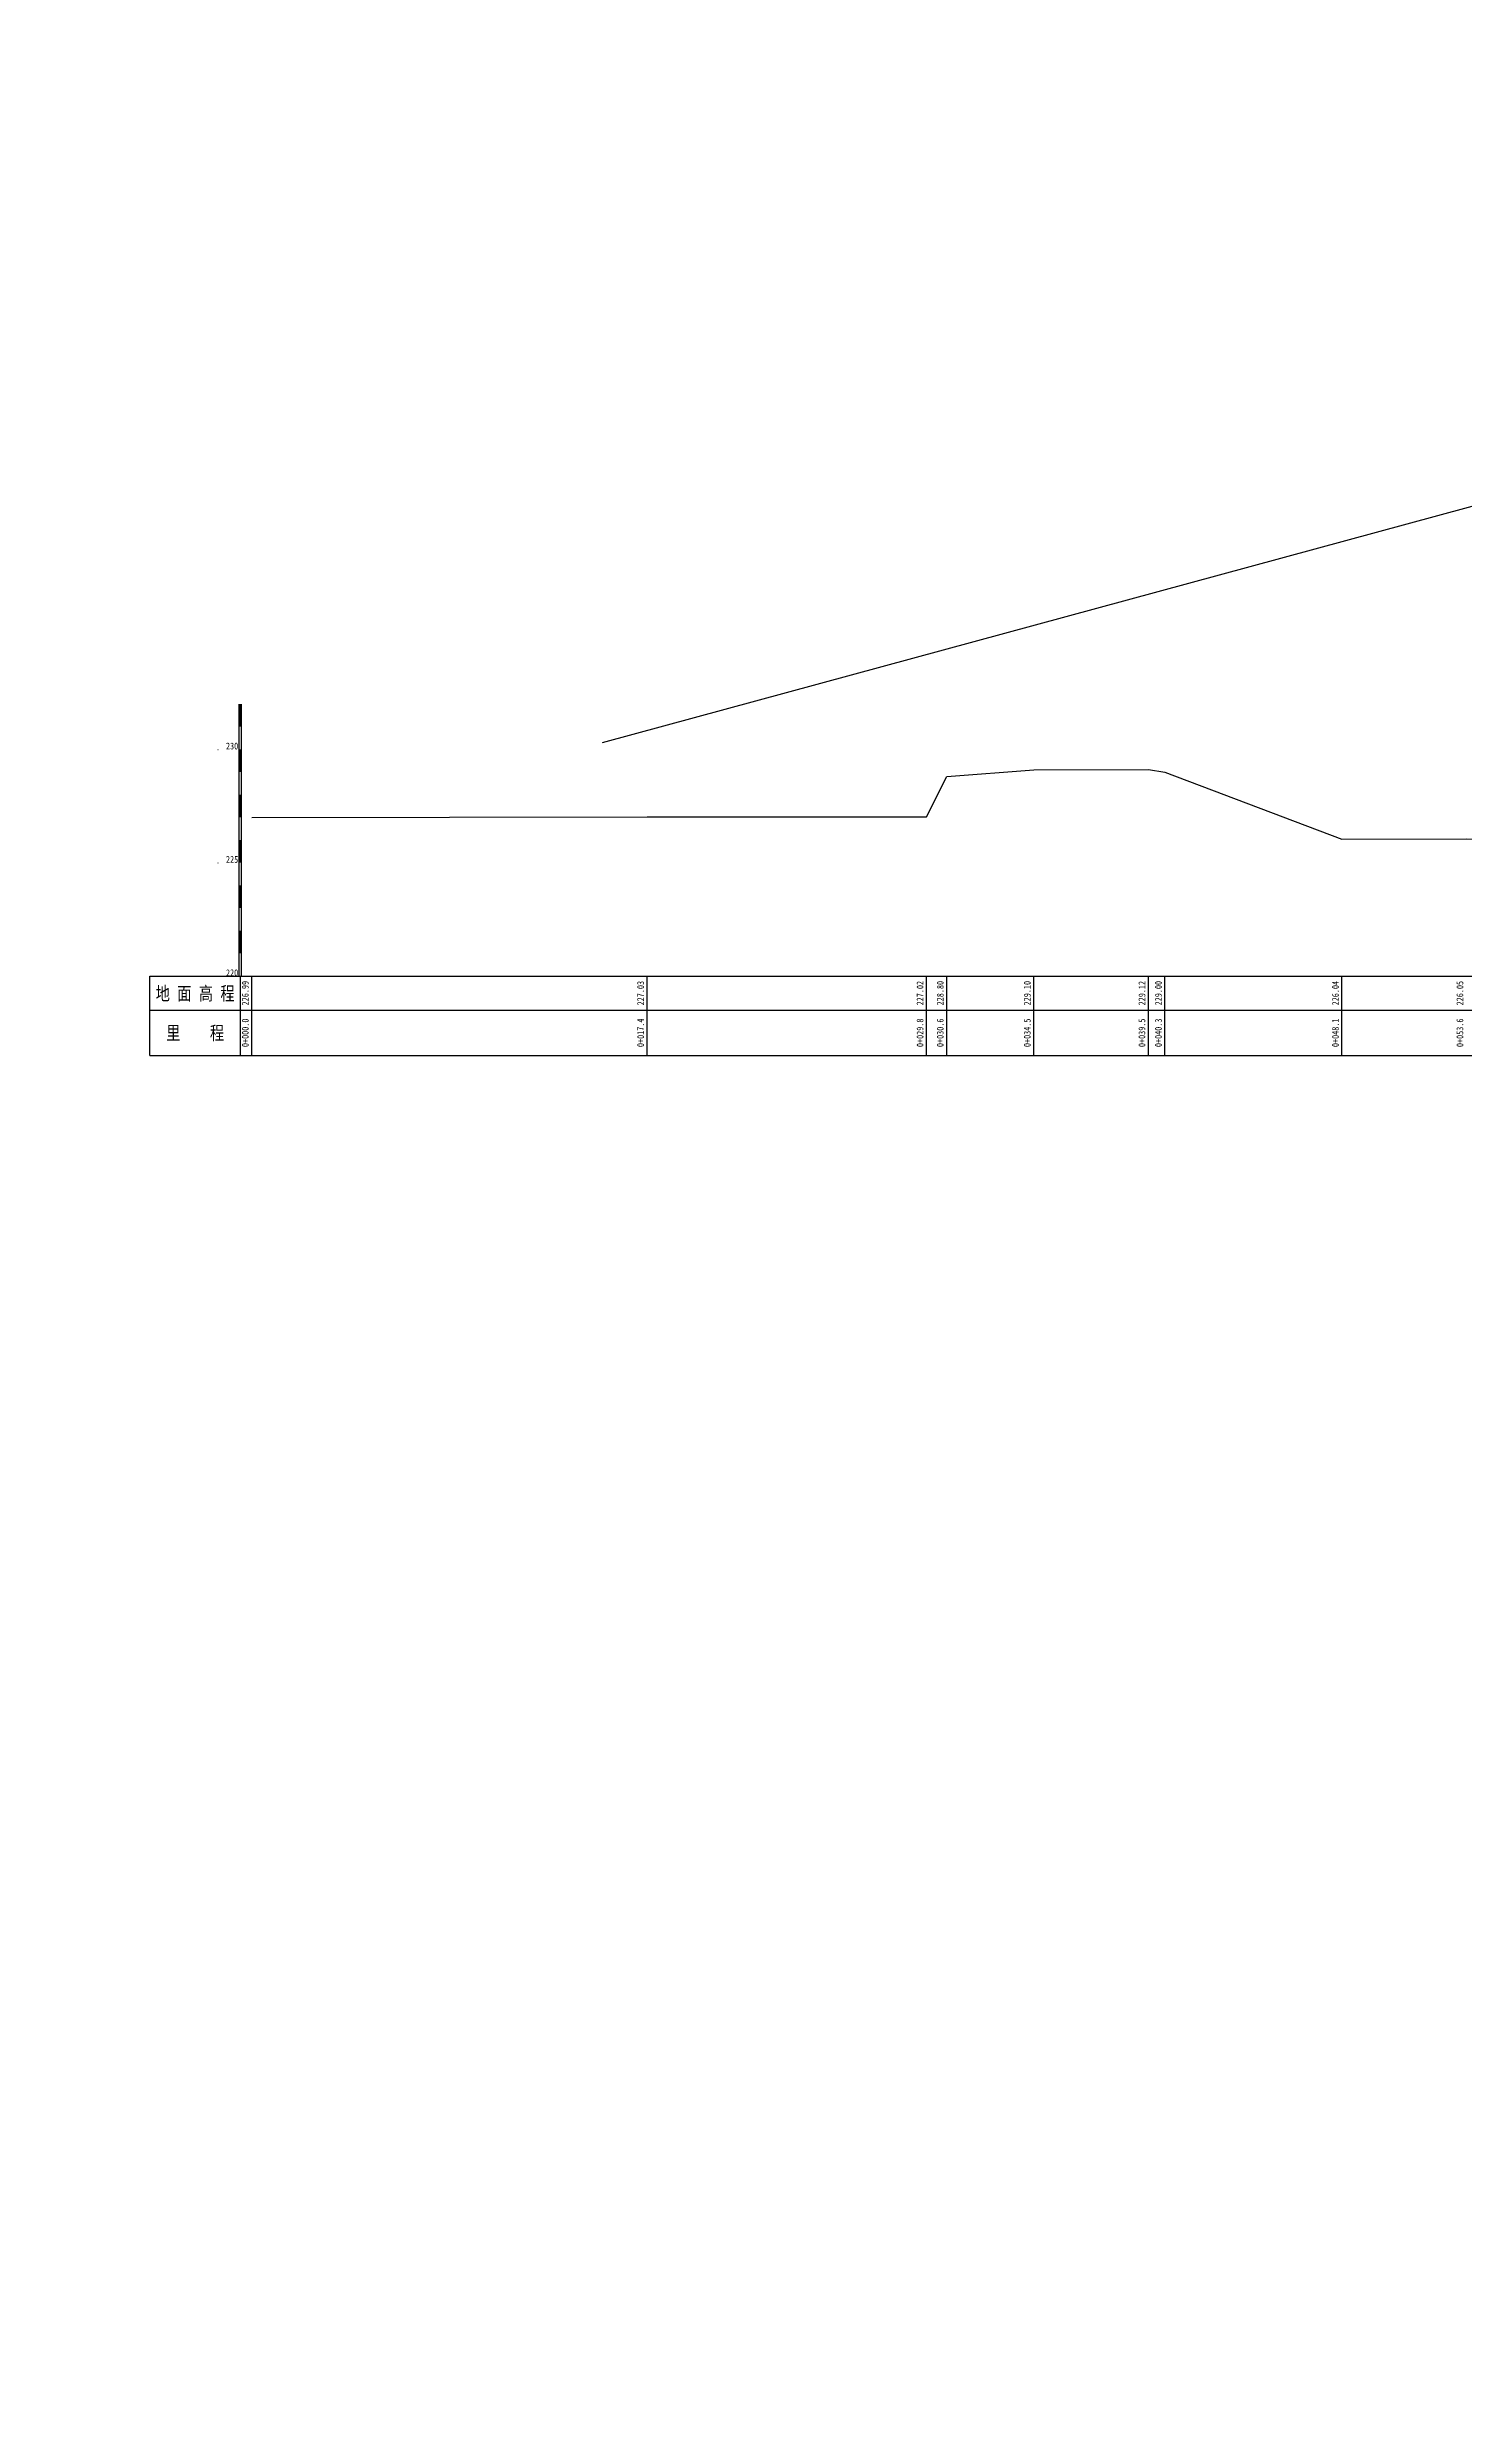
# Model space of a CAD drawing. Header units: millimetres. Extents: x -725 to 2274960, y -506 to 2980382.
# Drawn here: x 559569 to 560194, y 2884629 to 2885667 of the extents above; entities that cross this region are included whole.
import ezdxf
from ezdxf.enums import TextEntityAlignment as Align

# ---------------------------------------------------------------- set-up
doc = ezdxf.new("R2010")
doc.units = ezdxf.units.MM
doc.header["$LTSCALE"] = 1000
doc.linetypes.add('X4', pattern=[1.6, 0, -1.6])
for name, color, linetype in [('DMX', 7, 'Continuous'), ('YHJ_剖面_梁板', 4, 'Continuous'), ('zdm1', 2, 'Continuous'), ('ZDMT5', 3, 'Continuous')]:
    doc.layers.add(name, color=color, linetype=linetype)

msp = doc.modelspace()

# ---------------------------------------------------------------- linework, layer by layer
at = {"linetype": 'Continuous', "elevation": 228.209}
msp.add_lwpolyline([(560413.559, 2885523.476), (559813.6822, 2885360.4076)], dxfattribs=at)
at = {"layer": 'DMX', "linetype": 'Continuous', "flags": 128}
msp.add_lwpolyline([(559659.1558, 2885327.4676), (559833.5002, 2885327.8676), (559956.7332, 2885327.7676), (559965.6116, 2885345.5676), (560004.0136, 2885348.5676), (560054.5679, 2885348.7676), (560061.8541, 2885347.5676), (560139.9177, 2885317.9676), (560194.806, 2885318.0676), (560250.1614, 2885316.4676), (560295.5962, 2885302.5676), (560301.4547, 2885297.1676), (560337.9996, 2885295.5676), (560416.3969, 2885295.5676), (560456.3165, 2885295.3676), (560570.6829, 2885290.6676), (560622.9671, 2885291.5676), (560672.0707, 2885294.5676), (560712.3907, 2885297.1676), (560721.807, 2885299.1676), (560754.7789, 2885305.5676), (560787.0162, 2885313.5676), (560822.3192, 2885326.9076), (560848.1462, 2885332.5676)], dxfattribs=at)
at = {"layer": 'YHJ_剖面_梁板'}
msp.add_circle((589254.9496, 2837256.879), 143124.932, dxfattribs=at)
at = {"layer": 'zdm1', "linetype": 'Continuous'}
for p, q in [((559653.6558, 2885257.5676), (559653.6558, 2885377.5676)), ((559654.6558, 2885257.5676), (559654.6558, 2885377.5676)), ((559614.1558, 2885257.5676), (559659.1558, 2885257.5676)), ((559614.1558, 2885222.5676), (559614.1558, 2885257.5676)), ((559654.1558, 2885222.5676), (559654.1558, 2885257.5676)), ((559659.1558, 2885257.5676), (560927.0339, 2885257.5676)), ((559614.1558, 2885242.5676), (560927.0339, 2885242.5676)), ((559614.1558, 2885222.5676), (560927.0339, 2885222.5676))]:
    msp.add_line(p, q, dxfattribs=at)
at = {"layer": 'zdm1', "linetype": 'X4'}
for p, q in [((559644.1558, 2885357.5676), (560937.0339, 2885357.5676)), ((559644.1558, 2885307.5676), (560937.0339, 2885307.5676)), ((559644.1558, 2885257.5676), (560937.0339, 2885257.5676))]:
    msp.add_line(p, q, dxfattribs=at)
at = {"layer": 'zdm1', "linetype": 'Continuous', "const_width": 1, "flags": 128}
for points in [[(559654.1558, 2885367.5676), (559654.1558, 2885377.5676)], [(559654.1558, 2885347.5676), (559654.1558, 2885357.5676)], [(559654.1558, 2885327.5676), (559654.1558, 2885337.5676)], [(559654.1558, 2885307.5676), (559654.1558, 2885317.5676)], [(559654.1558, 2885287.5676), (559654.1558, 2885297.5676)], [(559654.1558, 2885267.5676), (559654.1558, 2885277.5676)]]:
    msp.add_lwpolyline(points, dxfattribs=at)
at = {"layer": 'ZDMT5', "linetype": 'X4'}
for p, q in [((560004.0136, 2885257.5676), (560004.0136, 2885348.5676)), ((560054.5679, 2885257.5676), (560054.5679, 2885348.7676)), ((560061.8541, 2885257.5676), (560061.8541, 2885347.5676)), ((559965.6116, 2885257.5676), (559965.6116, 2885345.5676)), ((559659.1558, 2885257.5676), (559659.1558, 2885327.4676)), ((559833.5002, 2885257.5676), (559833.5002, 2885327.8676)), ((559956.7332, 2885257.5676), (559956.7332, 2885327.7676)), ((560139.9177, 2885257.5676), (560139.9177, 2885317.9676))]:
    msp.add_line(p, q, dxfattribs=at)
at = {"layer": 'ZDMT5', "linetype": 'Continuous'}
for p, q in [((559659.1558, 2885222.5676), (559659.1558, 2885257.5676)), ((559833.5002, 2885222.5676), (559833.5002, 2885257.5676)), ((559956.7332, 2885222.5676), (559956.7332, 2885257.5676)), ((559965.6116, 2885222.5676), (559965.6116, 2885257.5676)), ((560004.0136, 2885222.5676), (560004.0136, 2885257.5676)), ((560054.5679, 2885222.5676), (560054.5679, 2885257.5676)), ((560061.8541, 2885222.5676), (560061.8541, 2885257.5676)), ((560139.9177, 2885222.5676), (560139.9177, 2885257.5676))]:
    msp.add_line(p, q, dxfattribs=at)

# ---------------------------------------------------------------- texts
at = {"layer": 'zdm1', "linetype": 'Continuous', "width": 0.8}
for s, p in [('230', (559653.1558, 2885357.5676)), ('225', (559653.1558, 2885307.5676)), ('220', (559653.1558, 2885257.5676))]:
    msp.add_text(s, height=3, dxfattribs=at).set_placement(p, align=Align.RIGHT)
for s, p in [('地 面 高 程', (559634.1558, 2885250.0676)), ('里    程', (559634.1558, 2885232.5676))]:
    msp.add_text(s, height=6, dxfattribs=at).set_placement(p, align=Align.MIDDLE)
at = {"layer": 'ZDMT5', "linetype": 'Continuous', "width": 0.8}
for s, p in [('226.99', (559658.6558, 2885250.0676)), ('227.03', (559833.0002, 2885250.0676)), ('227.02', (559956.2332, 2885250.0676)), ('228.80', (559965.1116, 2885250.0676)), ('229.10', (560003.5136, 2885250.0676)), ('229.12', (560054.0679, 2885250.0676)), ('229.00', (560061.3541, 2885250.0676)), ('226.04', (560139.4177, 2885250.0676)), ('226.05', (560194.306, 2885250.0676)), ('0+000.0', (559658.6558, 2885232.5676)), ('0+017.4', (559833.0002, 2885232.5676)), ('0+029.8', (559956.2332, 2885232.5676)), ('0+030.6', (559965.1116, 2885232.5676)), ('0+034.5', (560003.5136, 2885232.5676)), ('0+039.5', (560054.0679, 2885232.5676)), ('0+040.3', (560061.3541, 2885232.5676)), ('0+048.1', (560139.4177, 2885232.5676)), ('0+053.6', (560194.306, 2885232.5676))]:
    msp.add_text(s, height=3, rotation=90, dxfattribs=at).set_placement(p, align=Align.BOTTOM_CENTER)

doc.saveas('drawing.dxf')
